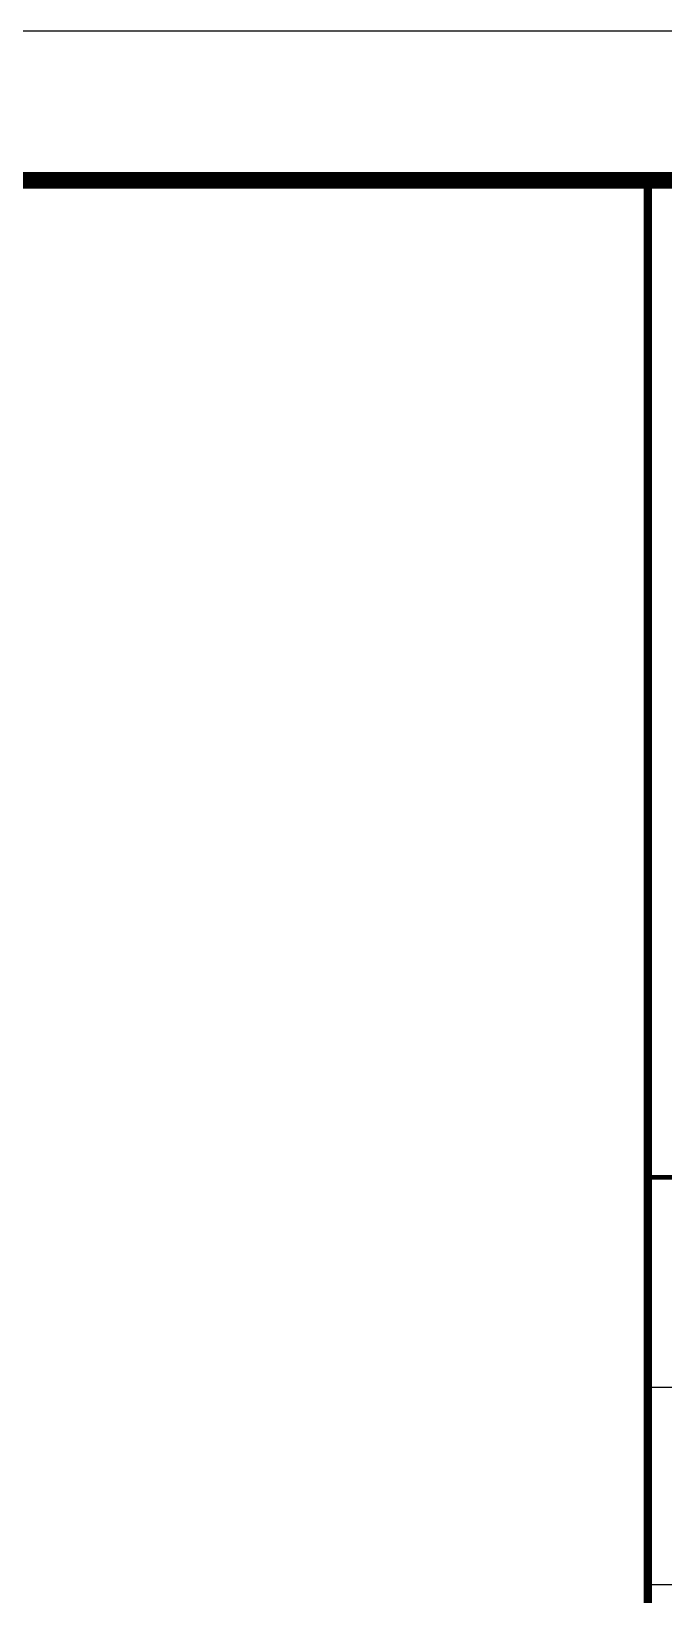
# Model space of a CAD drawing. Header units: millimetres. Extents: x 591771 to 1936534, y -622016 to 355666.
# Drawn here: x 665348 to 669583, y -54618 to -44136 of the extents above; entities that cross this region are included whole.
import ezdxf

# ---------------------------------------------------------------- set-up
doc = ezdxf.new("R2010")
doc.units = ezdxf.units.MM
doc.header["$LTSCALE"] = 80
doc.layers.add('\\M+5CDBC\\M+5BFF2', color=252, linetype='Continuous')

msp = doc.modelspace()

# ---------------------------------------------------------------- linework, layer by layer
msp.add_lwpolyline([(669476.1, -45136), (676476.3, -45136), (676476.3, -51824.7), (669476.1, -51824.7)], close=True)
at = {"layer": '\\M+5CDBC\\M+5BFF2', "color": 2}
msp.add_lwpolyline([(593376.3, -103536), (677476.3, -103536), (677476.3, -44136), (593376.3, -44136)], close=True, dxfattribs=at)
at = {"layer": '\\M+5CDBC\\M+5BFF2', "color": 2, "const_width": 112.5}
msp.add_lwpolyline([(594376.4, -102536), (676476.3, -102536), (676476.3, -45136), (594376.4, -45136)], close=True, dxfattribs=at)
at = {"layer": '\\M+5CDBC\\M+5BFF2', "color": 2}
for points, const_width in [([(669476.1, -102536), (669476.1, -45136)], 56.2), ([(669476.1, -51814.7), (676476.3, -51814.7)], 20), ([(669476.1, -51824.7), (676476.3, -51824.7)], 20)]:
    msp.add_lwpolyline(points, dxfattribs=dict(at, const_width=const_width))
for points in [[(669476.1, -53225.5), (676476.3, -53225.5)], [(669476.1, -54549.4), (676476.3, -54549.4)]]:
    msp.add_lwpolyline(points, dxfattribs=at)

doc.saveas('drawing.dxf')
